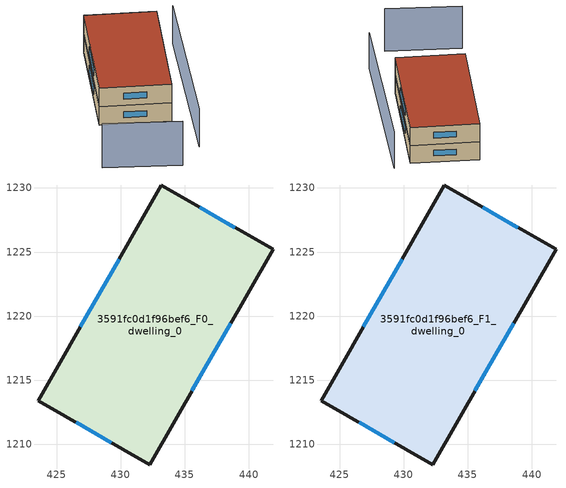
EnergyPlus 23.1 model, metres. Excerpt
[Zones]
3591fc0d1f96bef6_F0_dwelling_0
 floor ground (EU_floor_Construction): 441.89,1225.2 432.27,1208.41 423.54,1213.41 433.17,1230.2 z0
 wall outside (EU_wall_Construction): 432.27,1208.41 441.89,1225.2 433.17,1230.2 423.54,1213.41 432.27,1208.41 z0:3
 window (EU_Window_Construction): 435.56,1214.16 438.59,1219.45 / 426.53,1211.69 429.28,1210.12 / 429.87,1224.45 426.84,1219.15 / 438.9,1226.91 436.15,1228.49 z1.03:1.97
3591fc0d1f96bef6_F1_dwelling_0
 floor to 3591fc0d1f96bef6_F0_dwelling_0 (EU_floor_Construction): 441.89,1225.2 432.26,1208.41 423.54,1213.41 433.17,1230.2 z3
 wall outside (EU_wall_Construction): 432.27,1208.41 441.89,1225.2 433.17,1230.2 423.54,1213.41 432.27,1208.41 z3:6
 window (EU_Window_Construction): 435.56,1214.16 438.59,1219.45 / 426.53,1211.69 429.28,1210.12 / 429.87,1224.45 426.84,1219.15 / 438.9,1226.91 436.15,1228.49 z4.03:4.97
 roof outside (EU_roof_Construction): 432.27,1208.41 441.89,1225.2 433.17,1230.2 423.54,1213.41 z6
shading: 417.29,1204.05 426.75,1198.15 z0:7.1; 431.39,1200.77 444.44,1224.89 z0:6.1
[Building]
EU S2 Campaign: North Axis=0; Terrain=City; Solar Distribution=FullExterior
[Site:Location]
Cape.Town.Intl.AP: Latitude=-33.965; Longitude=18.602; Time Zone=2; Elevation=46
[SizingPeriod:WeatherFileDays]
AnnualSizingPeriod: Begin Month=1; Begin Day of Month=1; End Month=12; End Day of Month=31; Day of Week for Start Day=Monday; Use Weather File Daylight Saving Period=No; Use Weather File Rain and Snow Indicators=No
[MATERIAL]
EU_InternalMass_Material: Roughness=MediumRough; Thickness=0.1; Conductivity=1; Density=1800; Specific Heat=900; Thermal Absorptance=0.9; Solar Absorptance=0.7; Visible Absorptance=0.7
[MATERIAL:NOMASS] Roughness=MediumRough; Thermal Absorptance=0.9; Solar Absorptance=0.7; Visible Absorptance=0.7
Name | Thermal Resistance
EU_wall_NoMass | 0.493876
EU_roof_NoMass | 0.449382
EU_floor_NoMass | 1.25
[WINDOWMATERIAL:SIMPLEGLAZINGSYSTEM]
EU_Window_SimpleGlazing: UFactor=4.4; Solar Heat Gain Coefficient=0.85; Visible Transmittance=0.85
[CONSTRUCTION]
EU_wall_Construction: EU_wall_NoMass
EU_roof_Construction: EU_roof_NoMass
EU_floor_Construction: EU_floor_NoMass
EU_Window_Construction: EU_Window_SimpleGlazing
EU_InternalMass_Construction: EU_InternalMass_Material
[ZONE] Type=1; Multiplier=1; Ceiling Height=autocalculate; Volume=583.646; Floor Area=autocalculate; Part of Total Floor Area=Yes
3591fc0d1f96bef6_F0_dwelling_0; 3591fc0d1f96bef6_F1_dwelling_0
[INTERNALMASS] Construction=EU_InternalMass_Construction; Surface Area=194.549
Name | Zone or ZoneList
3591fc0d1f96bef6_F0_dwelling_0_EU_InternalMass | 3591fc0d1f96bef6_F0_dwelling_0
3591fc0d1f96bef6_F1_dwelling_0_EU_InternalMass | 3591fc0d1f96bef6_F1_dwelling_0
[OTHEREQUIPMENT] Fuel Type=Electricity; Design Level Calculation Method=Watts/Area; Power per Zone Floor Area=1; Fraction Latent=0; Fraction Radiant=0; Fraction Lost=0; Carbon Dioxide Generation Rate=0; EndUse Subcategory=EU_Step8_InternalGains
Name | Zone or ZoneList or Space or SpaceList | Schedule
EU_Step8_InternalGain_3591fc0d1f96bef6_F0_dwelling_0_f000 | 3591fc0d1f96bef6_F0_dwelling_0 | EU_Step8_GainSchedule_3591fc0d1f96bef6_F0_dwelling_0_f000
EU_Step8_InternalGain_3591fc0d1f96bef6_F1_dwelling_0_f000 | 3591fc0d1f96bef6_F1_dwelling_0 | EU_Step8_GainSchedule_3591fc0d1f96bef6_F1_dwelling_0_f000
[ZONEVENTILATION:DESIGNFLOWRATE] Schedule=EU_AlwaysOn; Design Flow Rate Calculation Method=AirChanges/Hour; Air Changes per Hour=0.64; Ventilation Type=Natural; Fan Pressure Rise=0; Fan Total Efficiency=1; Constant Term Coefficient=1; Temperature Term Coefficient=0; Velocity Term Coefficient=0; Velocity Squared Term Coefficient=0; Minimum Indoor Temperature=-100; Maximum Indoor Temperature=100; Delta Temperature=-100; Minimum Outdoor Temperature=-100; Maximum Outdoor Temperature=100; Maximum Wind Speed=40
Name | Zone or ZoneList or Space or SpaceList
EU_ConstantAir_3591fc0d1f96bef6_F0_dwelling_0 | 3591fc0d1f96bef6_F0_dwelling_0
EU_ConstantAir_3591fc0d1f96bef6_F1_dwelling_0 | 3591fc0d1f96bef6_F1_dwelling_0
[HVACTEMPLATE:THERMOSTAT] Constant Heating Setpoint=20; Constant Cooling Setpoint=50
EU_HeatOnly_3591fc0d1f96bef6_F0_dwelling_0; EU_HeatOnly_3591fc0d1f96bef6_F1_dwelling_0
[HVACTEMPLATE:ZONE:IDEALLOADSAIRSYSTEM] System Availability Schedule=EU_AlwaysOn; Maximum Heating Supply Air Temperature=50; Minimum Cooling Supply Air Temperature=13; Maximum Heating Supply Air Humidity Ratio=0.0156; Minimum Cooling Supply Air Humidity Ratio=0.0077; Heating Limit=NoLimit; Cooling Limit=NoLimit; Heating Availability Schedule=EU_AlwaysOn; Cooling Availability Schedule=EU_CoolingOff; Dehumidification Control Type=ConstantSensibleHeatRatio; Cooling Sensible Heat Ratio=0.7; Dehumidification Setpoint=60; Humidification Control Type=None; Humidification Setpoint=30; Outdoor Air Method=None; Outdoor Air Flow Rate per Person=0.00944; Outdoor Air Flow Rate per Zone Floor Area=0; Outdoor Air Flow Rate per Zone=0; Demand Controlled Ventilation Type=None; Outdoor Air Economizer Type=NoEconomizer; Heat Recovery Type=None; Sensible Heat Recovery Effectiveness=0.7; Latent Heat Recovery Effectiveness=0.65
Name | Template Thermostat
3591fc0d1f96bef6_F0_dwelling_0 | EU_HeatOnly_3591fc0d1f96bef6_F0_dwelling_0
3591fc0d1f96bef6_F1_dwelling_0 | EU_HeatOnly_3591fc0d1f96bef6_F1_dwelling_0
[SIZING:ZONE] Zone Cooling Design Supply Air Temperature Input Method=SupplyAirTemperature; Zone Cooling Design Supply Air Temperature=13; Zone Heating Design Supply Air Temperature Input Method=SupplyAirTemperature; Zone Heating Design Supply Air Temperature=50; Zone Cooling Design Supply Air Humidity Ratio=0.008; Zone Heating Design Supply Air Humidity Ratio=0.008; Cooling Design Air Flow Method=DesignDay; Cooling Design Air Flow Rate=0; Cooling Minimum Air Flow per Zone Floor Area=0.000762; Cooling Minimum Air Flow=0; Cooling Minimum Air Flow Fraction=0.2; Heating Design Air Flow Method=DesignDay; Heating Design Air Flow Rate=0; Heating Maximum Air Flow per Zone Floor Area=0.002032; Heating Maximum Air Flow=0.141576; Heating Maximum Air Flow Fraction=0.3; Account for Dedicated Outdoor Air System=No; Dedicated Outdoor Air System Control Strategy=NeutralSupplyAir; Dedicated Outdoor Air Low Setpoint Temperature for Design=autosize; Dedicated Outdoor Air High Setpoint Temperature for Design=autosize; Zone Load Sizing Method=Sensible Load Only No Latent Load; Zone Latent Cooling Design Supply Air Humidity Ratio Input Method=HumidityRatioDifference; Zone Cooling Design Supply Air Humidity Ratio Difference=0.005; Zone Latent Heating Design Supply Air Humidity Ratio Input Method=HumidityRatioDifference; Zone Humidification Design Supply Air Humidity Ratio Difference=0.005
3591fc0d1f96bef6_F0_dwelling_0; 3591fc0d1f96bef6_F1_dwelling_0
[SCHEDULE:CONSTANT]
Name | Hourly Value
EU_AlwaysOn | 1
EU_CoolingOff | 0
[SCHEDULE:FILE] Column Number=1; Rows to Skip at Top=0; Number of Hours of Data=8760; Column Separator=Comma; Interpolate to Timestep=No; Minutes per Item=60; Adjust Schedule for Daylight Savings=Yes
Name | File
EU_Step8_GainSchedule_3591fc0d1f96bef6_F0_dwelling_0_f000 | ../../schedules/3591fc0d1f96bef6/3591fc0d1f96bef6_F0_dwelling_0_f000_gain.csv
EU_Step8_GainSchedule_3591fc0d1f96bef6_F1_dwelling_0_f000 | ../../schedules/3591fc0d1f96bef6/3591fc0d1f96bef6_F1_dwelling_0_f000_gain.csv
